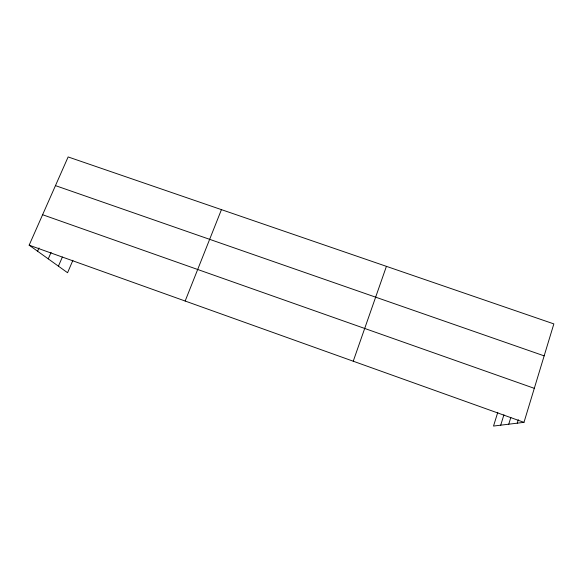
<?xml version="1.0" encoding="UTF-8"?>
<svg xmlns="http://www.w3.org/2000/svg" width="583" height="583" viewBox="0 0 583 583"><rect width="100%" height="100%" fill="white"/><g stroke="black" fill="none" stroke-linecap="round" stroke-linejoin="round"><path stroke-width="0.87" d="M497.78 412.327L493.517 426.056L523.986 422.347L553.85 323.9L68.138 156.944L29.15 245.173L67.57 272.727L72.904 260.295M517.245 423.163L518.309 419.694M508.755 424.198L510.854 417.37M500.717 425.182L503.923 414.783M353.24 361.212L386.42 266.351M185.161 301.032L221.438 209.64M58.424 266.169L62.381 257.016M48.258 258.881L51.1 252.366M37.582 251.222L39.025 247.935M55.465 185.62L544.15 355.863M42.603 214.726L534.305 388.336M29.15 245.173L523.986 422.347"/></g></svg>
